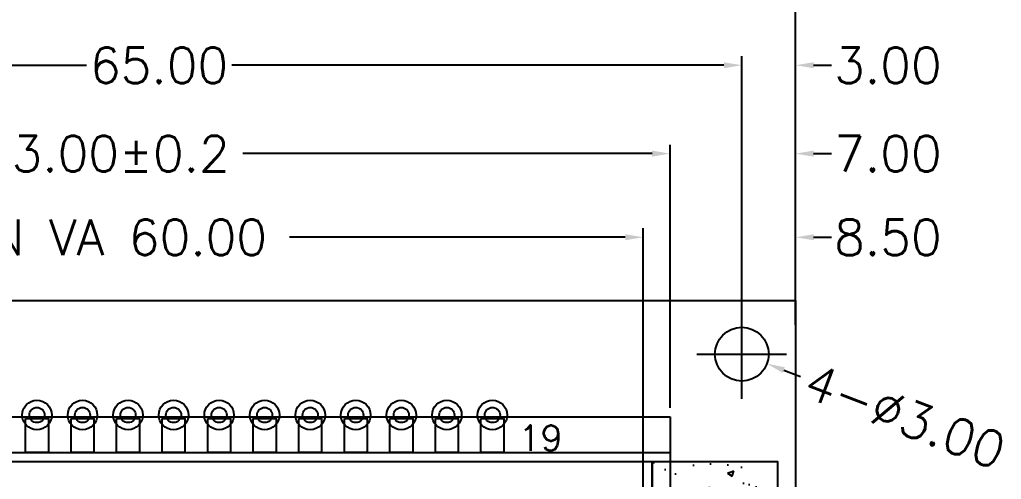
# Model space of a CAD drawing. Header units: millimetres. Extents: x -302 to 649, y -276 to -53.
# Drawn here: x -194.3 to -139.5, y -122.9 to -97.2 of the extents above; entities that cross this region are included whole.
import ezdxf

# ---------------------------------------------------------------- set-up
doc = ezdxf.new("R2010")
doc.units = ezdxf.units.MM
doc.header["$LTSCALE"] = 5
doc.header["$MEASUREMENT"] = 0
doc.header["$PDMODE"] = 35
for name, color, linetype in [('dim', 3, 'Continuous'), ('LED', 2, 'Continuous'), ('SPEC', 2, 'Continuous')]:
    doc.layers.add(name, color=color, linetype=linetype)
doc.styles.add('romans', font='romans.shx')
doc.dimstyles.new('LCDDIM', dxfattribs={"dimtxt": 2, "dimasz": 1, "dimexe": 0.5, "dimexo": 0.5, "dimgap": 0.1, "dimtad": 0, "dimzin": 0, "dimdsep": 46, "dimtxsty": 'romans', "dimcen": 2.5, "dimclrd": 256, "dimclre": 256, "dimclrt": 256, "dimazin": 3, "dimtfac": 1, "dimtofl": 0, "dimtmove": 0, "dimatfit": 0, "dimfxl": 1, "dimlwd": -1, "dimlwe": -1, "dimarcsym": 0})

# ---------------------------------------------------------------- blocks, each defined once
blk = doc.blocks.new('*D1')
at = {"layer": 'Defpoints', "color": 0}
for p in [(-159.488, -109.335), (-219.488, -124.839, -60), (-159.488, -124.839, -60)]:
    blk.add_point(p, dxfattribs=at)
at = {"layer": 'dim'}
for p, q in [((-219.488, -124.339), (-219.488, -108.835)), ((-159.488, -124.339), (-159.488, -108.835)), ((-218.488, -109.335), (-199.885, -109.335)), ((-160.488, -109.335), (-179.209, -109.335))]:
    blk.add_line(p, q, dxfattribs=at)
for points in [[(-218.488, -109.168), (-218.488, -109.501), (-219.488, -109.335)], [(-160.488, -109.168), (-160.488, -109.501), (-159.488, -109.335)]]:
    blk.add_solid(points, dxfattribs=at)
at = {"layer": 'dim', "insert": (-189.547, -109.335), "char_height": 2, "attachment_point": 5, "style": 'romans'}
blk.add_mtext('MIN VA 60.00', dxfattribs=at)
blk = doc.blocks.new('*D2')
at = {"layer": 'Defpoints', "color": 0}
for p in [(-157.988, -104.665), (-220.988, -119.359, -60), (-157.988, -119.359, -60)]:
    blk.add_point(p, dxfattribs=at)
at = {"layer": 'dim'}
for p, q in [((-220.988, -118.859), (-220.988, -104.165)), ((-157.988, -118.859), (-157.988, -104.165)), ((-219.988, -104.665), (-197.159, -104.665)), ((-158.988, -104.665), (-181.816, -104.665))]:
    blk.add_line(p, q, dxfattribs=at)
for points in [[(-219.988, -104.498), (-219.988, -104.832), (-220.988, -104.665)], [(-158.988, -104.498), (-158.988, -104.832), (-157.988, -104.665)]]:
    blk.add_solid(points, dxfattribs=at)
at = {"layer": 'dim', "insert": (-189.488, -104.665), "char_height": 2, "attachment_point": 5, "style": 'romans'}
blk.add_mtext('63.00%%P0.2', dxfattribs=at)
blk = doc.blocks.new('*D9')
at = {"layer": 'Defpoints', "color": 0}
for p in [(-153.988, -99.732), (-218.988, -115.859, -60), (-153.988, -115.859, -60)]:
    blk.add_point(p, dxfattribs=at)
at = {"layer": 'dim'}
for p, q in [((-218.988, -115.359), (-218.988, -99.232)), ((-153.988, -115.359), (-153.988, -99.232)), ((-217.988, -99.732), (-190.54, -99.732)), ((-154.988, -99.732), (-182.435, -99.732))]:
    blk.add_line(p, q, dxfattribs=at)
for points in [[(-217.988, -99.565), (-217.988, -99.899), (-218.988, -99.732)], [(-154.988, -99.565), (-154.988, -99.899), (-153.988, -99.732)]]:
    blk.add_solid(points, dxfattribs=at)
at = {"layer": 'dim', "insert": (-186.488, -99.732), "char_height": 2, "attachment_point": 5, "style": 'romans'}
blk.add_mtext('65.00', dxfattribs=at)
blk = doc.blocks.new('*D10')
at = {"layer": 'Defpoints', "color": 0}
for p in [(-150.988, -95.59), (-221.988, -114.73, -60), (-150.988, -114.73, -60)]:
    blk.add_point(p, dxfattribs=at)
at = {"layer": 'dim'}
for p, q in [((-221.988, -114.23), (-221.988, -95.09)), ((-150.988, -114.23), (-150.988, -95.09)), ((-220.988, -95.59), (-198.159, -95.59)), ((-151.988, -95.59), (-174.816, -95.59))]:
    blk.add_line(p, q, dxfattribs=at)
for points in [[(-220.988, -95.424), (-220.988, -95.757), (-221.988, -95.59)], [(-151.988, -95.424), (-151.988, -95.757), (-150.988, -95.59)]]:
    blk.add_solid(points, dxfattribs=at)
at = {"layer": 'dim', "insert": (-186.488, -95.59), "char_height": 2, "attachment_point": 5, "style": 'romans'}
blk.add_mtext('PCB 71.00%%P0.3', dxfattribs=at)
blk = doc.blocks.new('*D20')
at = {"layer": 'Defpoints', "color": 0}
for p in [(-159.488, -109.335), (-150.988, -109.335), (-150.988, -109.335)]:
    blk.add_point(p, dxfattribs=at)
at = {"layer": 'dim'}
for p, q in [((-160.488, -109.335), (-161.488, -109.335)), ((-149.988, -109.335), (-148.988, -109.335))]:
    blk.add_line(p, q, dxfattribs=at)
for points in [[(-160.488, -109.168), (-160.488, -109.501), (-159.488, -109.335)], [(-149.988, -109.168), (-149.988, -109.501), (-150.988, -109.335)]]:
    blk.add_solid(points, dxfattribs=at)
at = {"layer": 'dim', "insert": (-145.84, -109.335), "char_height": 2, "attachment_point": 5, "style": 'romans'}
blk.add_mtext('8.50', dxfattribs=at)
blk = doc.blocks.new('*D21')
at = {"layer": 'Defpoints', "color": 0}
for p in [(-157.988, -104.665), (-150.988, -104.665), (-150.988, -104.903)]:
    blk.add_point(p, dxfattribs=at)
at = {"layer": 'dim'}
for p, q in [((-150.988, -104.403), (-150.988, -104.165)), ((-158.988, -104.665), (-159.988, -104.665)), ((-149.988, -104.665), (-148.988, -104.665))]:
    blk.add_line(p, q, dxfattribs=at)
for points in [[(-158.988, -104.498), (-158.988, -104.832), (-157.988, -104.665)], [(-149.988, -104.498), (-149.988, -104.832), (-150.988, -104.665)]]:
    blk.add_solid(points, dxfattribs=at)
at = {"layer": 'dim', "insert": (-145.84, -104.665), "char_height": 2, "attachment_point": 5, "style": 'romans'}
blk.add_mtext('7.00', dxfattribs=at)
blk = doc.blocks.new('*D22')
at = {"layer": 'Defpoints', "color": 0}
for p in [(-153.988, -99.732), (-150.988, -99.732), (-150.988, -99.732)]:
    blk.add_point(p, dxfattribs=at)
at = {"layer": 'dim'}
for p, q in [((-154.988, -99.732), (-155.988, -99.732)), ((-149.988, -99.732), (-148.988, -99.732))]:
    blk.add_line(p, q, dxfattribs=at)
for points in [[(-154.988, -99.565), (-154.988, -99.899), (-153.988, -99.732)], [(-149.988, -99.565), (-149.988, -99.899), (-150.988, -99.732)]]:
    blk.add_solid(points, dxfattribs=at)
at = {"layer": 'dim', "insert": (-145.84, -99.732), "char_height": 2, "attachment_point": 5, "style": 'romans'}
blk.add_mtext('3.00', dxfattribs=at)
blk = doc.blocks.new('*D23')
at = {"layer": 'Defpoints', "color": 0}
for p in [(-155.39, -115.326, -60), (-152.586, -116.392, -60)]:
    blk.add_point(p, dxfattribs=at)
at = {"layer": 'dim'}
for p, q in [((-153.988, -118.359), (-153.988, -113.359)), ((-156.488, -115.859), (-151.488, -115.859)), ((-151.651, -116.748), (-150.716, -117.103))]:
    blk.add_line(p, q, dxfattribs=at)
blk.add_solid([(-151.592, -116.592), (-151.71, -116.904), (-152.586, -116.392)], dxfattribs=at)
at = {"layer": 'dim', "insert": (-144.881, -119.322), "char_height": 2, "attachment_point": 5, "rotation": 339.184, "style": 'romans'}
blk.add_mtext('4-∅3.00', dxfattribs=at)

msp = doc.modelspace()

# ---------------------------------------------------------------- hatches: boundary and pattern name
at = {"layer": 'LED'}
h = msp.add_hatch(dxfattribs=at)
h.set_pattern_fill('AR-CONC', color=256, scale=0.5, style=0)
h.set_pattern_definition([(50, (-284.055, -5.2758), (3.5863, -0.31376), [0.375, -4.125]), (355, (-284.055, -5.2758), (-0.69376, 3.76096), [0.3, -3.3]), (100.4514, (-283.7562, -5.302), (2.892547, 3.4472), [0.3187, -3.50571]), (46.1842, (-284.055, -4.2758), (5.33621, -0.827595), [0.5625, -6.1875]), (96.6356, (-283.6104, -4.3447), (4.67331, 4.87059), [0.47805, -5.25856]), (351.1842, (-284.055, -4.276), (4.67331, 4.8706), [0.45, -4.95]), (21, (-283.555, -4.5258), (2.984535, -2.013094), [0.375, -4.125]), (326, (-283.555, -4.5258), (1.21658, 3.62575), [0.3, -3.3]), (71.4514, (-283.3063, -4.6935), (4.201113, 1.61265), [0.3187, -3.50571]), (37.5, (-284.055, -5.2758), (0.060799, 1.664469), [0, -3.26, 0, -3.35, 0, -3.3125]), (7.5, (-284.055, -5.2758), (1.315348, 1.972059), [0, -1.91, 0, -3.185, 0, -1.2625]), (327.5, (-285.17, -5.2758), (2.669112, -0.112774), [0, -1.25, 0, -3.9, 0, -5.175]), (317.5, (-285.67, -5.2758), (2.91593, 0.500525), [0, -1.625, 0, -2.59, 0, -3.675])])
h.paths.add_polyline_path([(-158.988, -121.859), (-151.988, -121.859), (-151.988, -153.859), (-158.988, -153.859)])

# ---------------------------------------------------------------- linework, layer by layer
for p, q in [((-220.988, -119.359), (-157.988, -119.359)), ((-157.988, -119.359), (-157.988, -156.359)), ((-220.988, -121.359), (-157.988, -121.359))]:
    msp.add_line(p, q)
at = {"color": 1}
msp.add_lwpolyline([(-150.988, -162.859), (-221.988, -162.859), (-221.988, -112.859), (-150.988, -112.859)], close=True, dxfattribs=at)
for points in [[(-193.933, -119.459), (-192.663, -119.459), (-192.663, -121.359), (-193.933, -121.359)], [(-191.393, -119.459), (-190.123, -119.459), (-190.123, -121.359), (-191.393, -121.359)], [(-188.853, -119.459), (-187.583, -119.459), (-187.583, -121.359), (-188.853, -121.359)], [(-186.313, -119.459), (-185.043, -119.459), (-185.043, -121.359), (-186.313, -121.359)], [(-183.773, -119.459), (-182.503, -119.459), (-182.503, -121.359), (-183.773, -121.359)], [(-181.233, -119.459), (-179.963, -119.459), (-179.963, -121.359), (-181.233, -121.359)], [(-178.693, -119.459), (-177.423, -119.459), (-177.423, -121.359), (-178.693, -121.359)], [(-176.153, -119.459), (-174.883, -119.459), (-174.883, -121.359), (-176.153, -121.359)], [(-173.613, -119.459), (-172.343, -119.459), (-172.343, -121.359), (-173.613, -121.359)], [(-171.073, -119.459), (-169.803, -119.459), (-169.803, -121.359), (-171.073, -121.359)], [(-168.533, -119.459), (-167.263, -119.459), (-167.263, -121.359), (-168.533, -121.359)]]:
    msp.add_lwpolyline(points, close=True)
msp.add_circle((-153.988, -115.859), 1.5, dxfattribs=at)
at = {"layer": 'LED'}
for p, q in [((-220.488, -121.859), (-151.988, -121.859)), ((-158.988, -121.859), (-158.988, -153.859)), ((-151.988, -121.859), (-151.988, -153.859))]:
    msp.add_line(p, q, dxfattribs=at)
msp.add_lwpolyline([(-158.988, -121.859), (-151.988, -121.859), (-151.988, -153.859), (-158.988, -153.859)], close=True, dxfattribs=at)
at = {"layer": 'SPEC', "color": 6}
for centre, radius in [((-193.298, -119.259), 0.825), ((-190.758, -119.259), 0.825), ((-188.218, -119.259), 0.825), ((-185.678, -119.259), 0.825), ((-183.138, -119.259), 0.825), ((-180.598, -119.259), 0.825), ((-178.058, -119.259), 0.825), ((-175.518, -119.259), 0.825), ((-172.978, -119.259), 0.825), ((-170.438, -119.259), 0.825), ((-167.898, -119.259), 0.825), ((-193.298, -119.259), 0.425), ((-190.758, -119.259), 0.425), ((-188.218, -119.259), 0.425), ((-185.678, -119.259), 0.425), ((-183.138, -119.259), 0.425), ((-180.598, -119.259), 0.425), ((-178.058, -119.259), 0.425), ((-175.518, -119.259), 0.425), ((-172.978, -119.259), 0.425), ((-170.438, -119.259), 0.425), ((-167.898, -119.259), 0.425)]:
    msp.add_circle(centre, radius, dxfattribs=at)

# ---------------------------------------------------------------- texts
at = {"color": 1, "style": 'romans'}
msp.add_text('19', height=1.4358, dxfattribs=at).set_placement((-166.44, -121.258))

# ---------------------------------------------------------------- dimensions: what is measured, and where the dimension line sits
at = {"layer": 'dim'}
for base, p1, p2, text, picture, middle in [((-150.988, -95.59, 60), (-221.988, -114.73), (-150.988, -114.73), 'PCB <>%%P0.3', '*D10', (-186.488, -95.59, 60)), ((-157.988, -104.665, 60), (-220.988, -119.359), (-157.988, -119.359), '<>%%P0.2', '*D2', (-189.488, -104.665, 60)), ((-159.488, -109.335, 60), (-219.488, -124.839), (-159.488, -124.839), 'MIN VA <>', '*D1', (-189.547, -109.335, 60))]:
    dim = msp.add_linear_dim(base=base, p1=p1, p2=p2, text=text, dimstyle='LCDDIM', dxfattribs=at)
    dim.commit()
    dim.dimension.update_dxf_attribs({"geometry": picture, "text_midpoint": middle, "dimtype": 160})
for base, p1, p2, picture, middle in [((-153.988, -99.732, 60), (-218.988, -115.859), (-153.988, -115.859), '*D9', (-186.488, -99.732, 60)), ((-150.988, -109.335, 60), (-159.488, -109.335, 60), (-150.988, -109.335, 60), '*D20', (-145.84, -109.335, 60))]:
    dim = msp.add_linear_dim(base=base, p1=p1, p2=p2, dimstyle='LCDDIM', dxfattribs=at)
    dim.commit()
    dim.dimension.update_dxf_attribs({"geometry": picture, "text_midpoint": middle, "dimtype": 160})
for base, p1, p2, picture, middle in [((-150.988, -99.732, 60), (-153.988, -99.732, 60), (-150.988, -99.732, 60), '*D22', (-145.84, -99.732, 60)), ((-150.988, -104.665, 60), (-157.988, -104.665, 60), (-150.988, -104.903, 60), '*D21', (-145.84, -104.665, 60))]:
    dim = msp.add_linear_dim(base=base, p1=p1, p2=p2, dimstyle='LCDDIM', dxfattribs=at)
    dim.commit()
    dim.dimension.update_dxf_attribs({"geometry": picture, "text_midpoint": middle})
dim = msp.add_diameter_dim_2p(p1=(-155.39, -115.326), p2=(-152.586, -116.392), text='4-<>', dimstyle='LCDDIM', dxfattribs=at)
dim.commit()
dim.dimension.update_dxf_attribs({"geometry": '*D23', "text_midpoint": (-144.881, -119.322, 60)})

doc.saveas('drawing.dxf')
